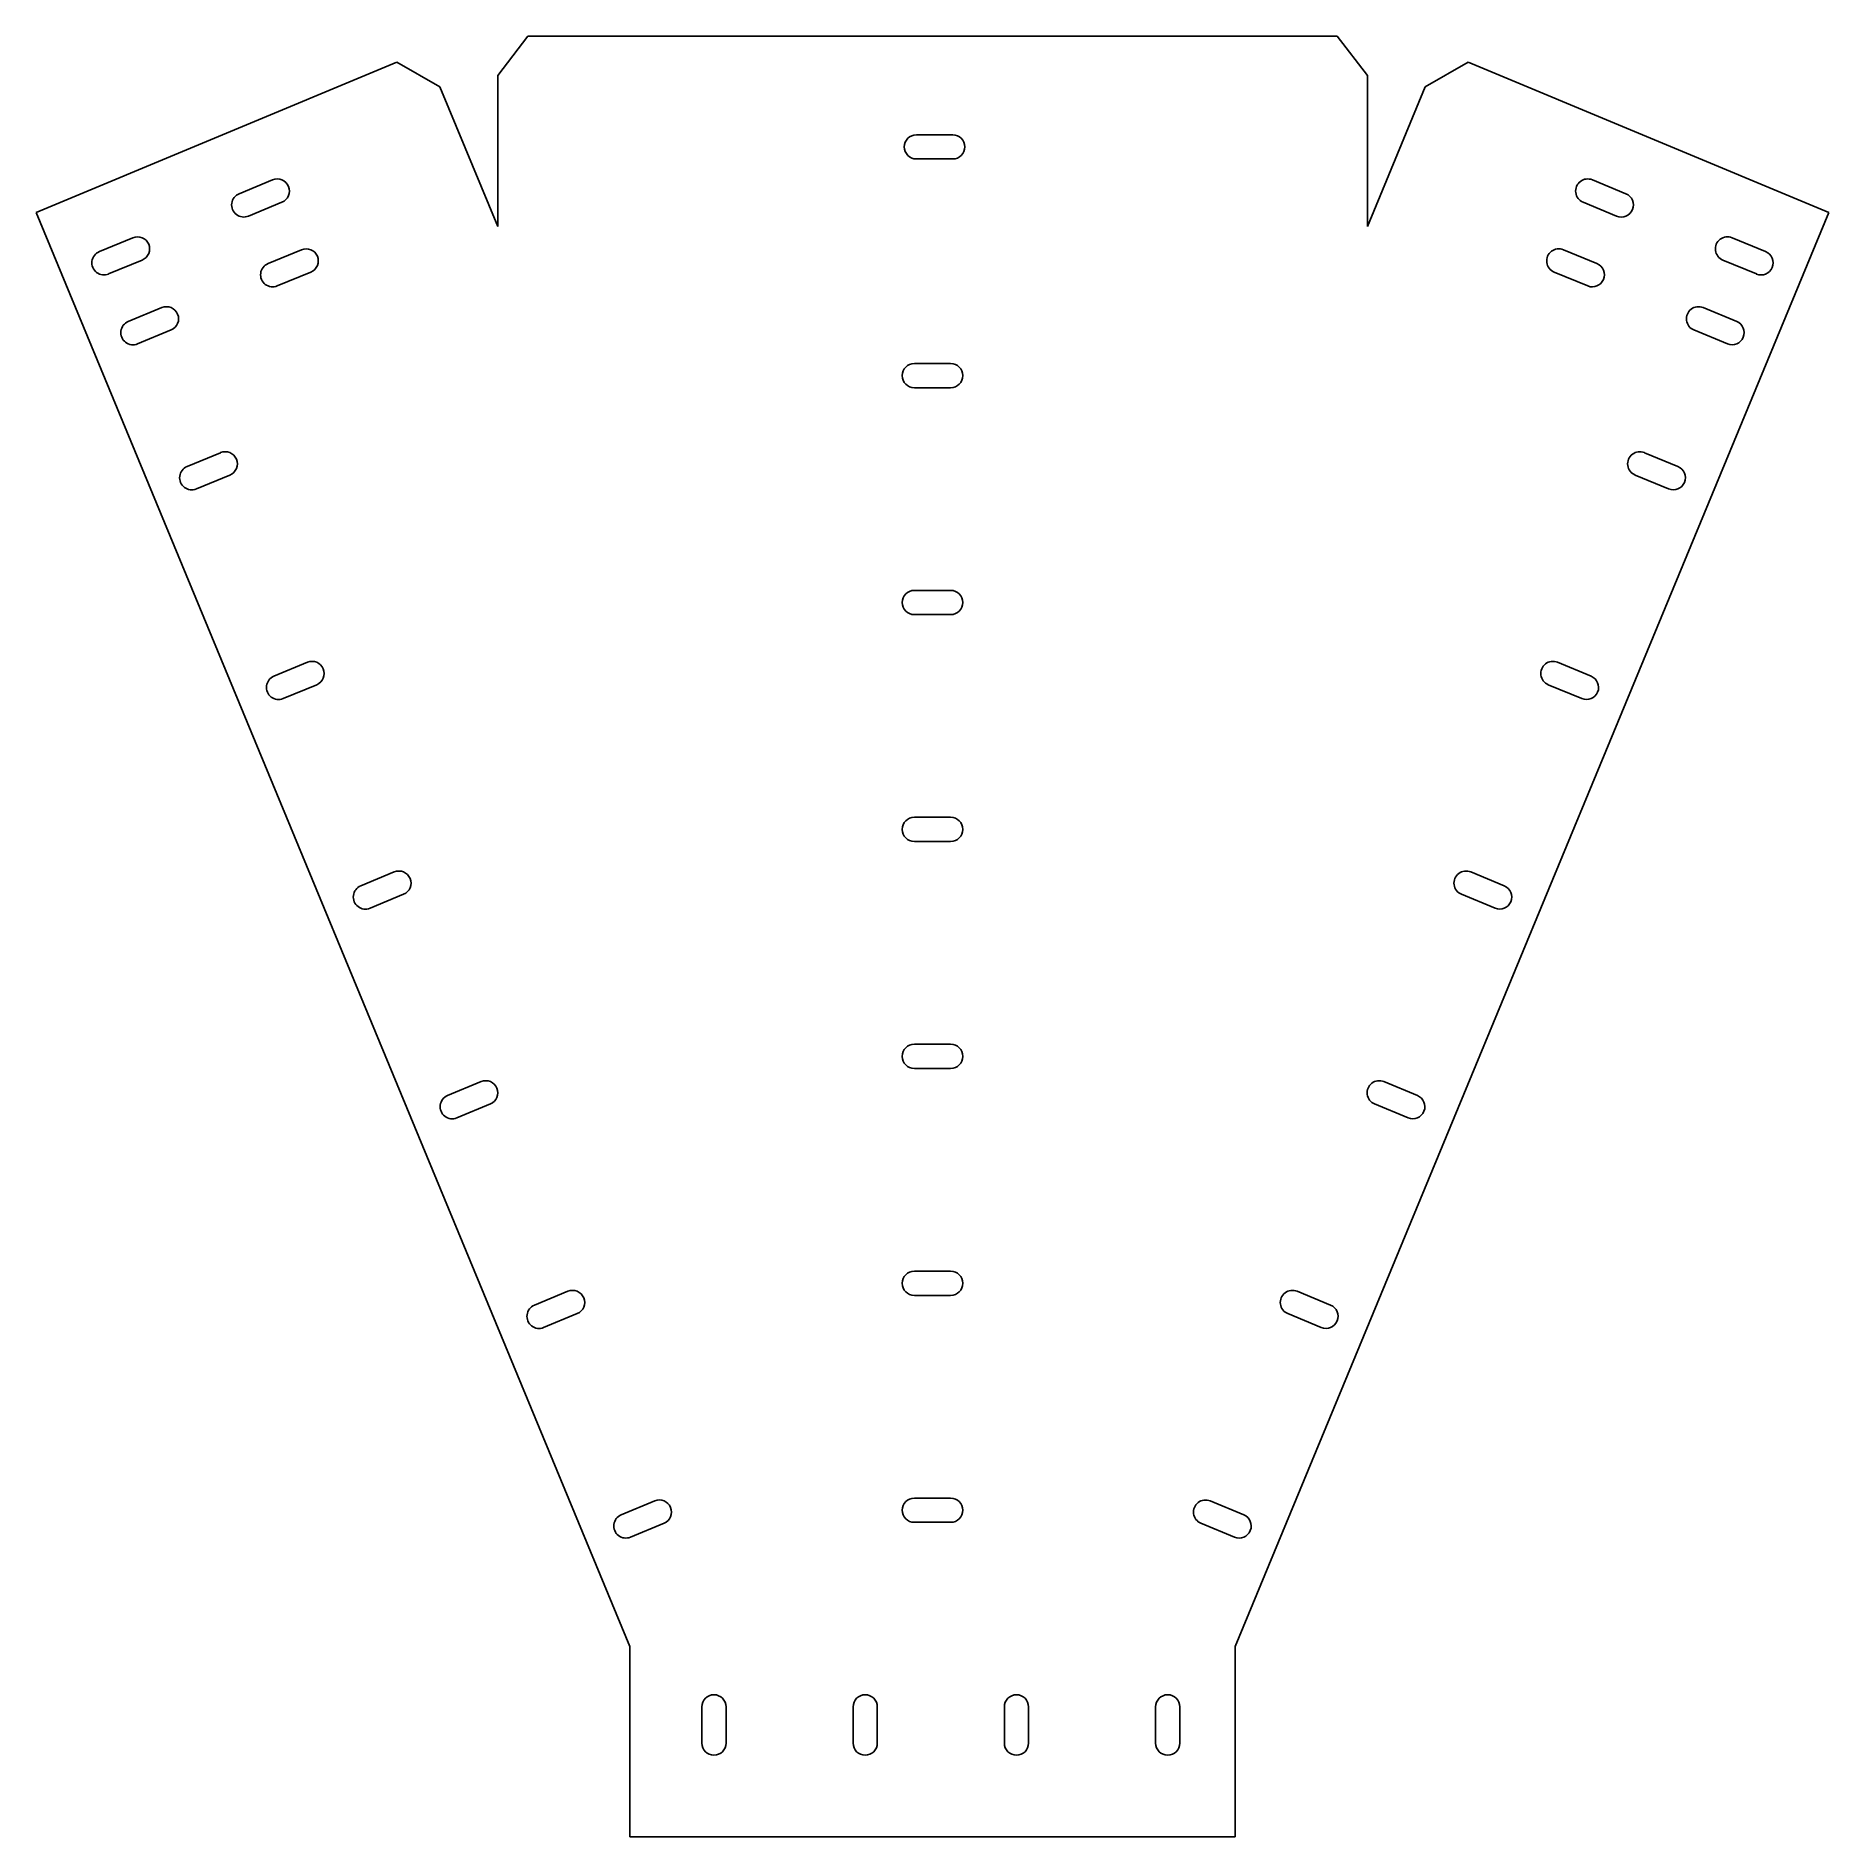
# Model space of a CAD drawing. Header units: millimetres. Extents: x 1121 to 1713, y 70 to 666.
import ezdxf

# ---------------------------------------------------------------- set-up
doc = ezdxf.new("R2010")
doc.units = ezdxf.units.MM
doc.header["$MEASUREMENT"] = 0

msp = doc.modelspace()

# ---------------------------------------------------------------- linework, layer by layer
at = {"color": 1}
for p, q in [((1283.4, 665.6), (1273.4, 652.6)), ((1283.4, 665.6), (1550.85, 665.6)), ((1550.85, 665.6), (1560.85, 652.6)), ((1120.81, 607.32), (1240.06, 656.96)), ((1254.27, 648.8), (1240.06, 656.96)), ((1579.98, 648.8), (1594.19, 656.96)), ((1713.44, 607.32), (1594.19, 656.96)), ((1273.4, 602.6), (1273.4, 652.6)), ((1560.85, 602.6), (1560.85, 652.6)), ((1273.4, 602.6), (1254.26, 648.8)), ((1560.85, 602.6), (1579.99, 648.8)), ((1317.12, 133.37), (1120.81, 607.32)), ((1517.12, 133.37), (1713.44, 607.32)), ((1317.12, 70.37), (1317.12, 133.37)), ((1517.12, 70.37), (1517.12, 133.37)), ((1317.12, 70.37), (1517.12, 70.37))]:
    msp.add_line(p, q, dxfattribs=at)
for points in [[(1423.81, 632.96), (1411.81, 632.96)], [(1411.81, 624.96), (1423.81, 624.96)], [(1199.02, 618.07), (1187.94, 613.47)], [(1635.22, 618.07), (1646.31, 613.47)], [(1191, 606.08), (1202.08, 610.68)], [(1643.25, 606.08), (1632.16, 610.68)], [(1152.83, 598.93), (1141.74, 594.34)], [(1681.42, 598.93), (1692.5, 594.34)], [(1144.8, 586.95), (1155.89, 591.54)], [(1208.59, 594.97), (1197.5, 590.38)], [(1625.66, 594.97), (1636.74, 590.38)], [(1689.44, 586.95), (1678.36, 591.54)], [(1200.56, 582.99), (1211.65, 587.58)], [(1633.68, 582.99), (1622.6, 587.58)], [(1162.4, 575.84), (1151.31, 571.24)], [(1671.85, 575.84), (1682.94, 571.24)], [(1154.37, 563.85), (1165.46, 568.44)], [(1679.88, 563.85), (1668.79, 568.44)], [(1423.12, 557.37), (1411.12, 557.37)], [(1411.12, 549.37), (1423.12, 549.37)], [(1181.82, 527.89), (1170.74, 523.3)], [(1652.42, 527.89), (1663.51, 523.3)], [(1173.8, 515.91), (1184.88, 520.5)], [(1660.45, 515.91), (1649.36, 520.5)], [(1423.12, 482.37), (1411.12, 482.37)], [(1411.12, 474.37), (1423.12, 474.37)], [(1210.52, 458.6), (1199.44, 454.01)], [(1623.72, 458.6), (1634.81, 454.01)], [(1202.5, 446.62), (1213.59, 451.21)], [(1631.75, 446.62), (1620.66, 451.21)], [(1423.12, 407.37), (1411.12, 407.37)], [(1411.12, 399.37), (1423.12, 399.37)], [(1239.23, 389.31), (1228.14, 384.72)], [(1595.02, 389.31), (1606.11, 384.72)], [(1231.2, 377.33), (1242.29, 381.92)], [(1603.05, 377.33), (1591.96, 381.92)], [(1423.12, 332.37), (1411.12, 332.37)], [(1411.12, 324.37), (1423.12, 324.37)], [(1267.93, 320.02), (1256.84, 315.43)], [(1566.32, 320.02), (1577.41, 315.43)], [(1259.9, 308.04), (1270.99, 312.63)], [(1574.35, 308.04), (1563.26, 312.63)], [(1423.12, 257.37), (1411.12, 257.37)], [(1296.63, 250.73), (1285.54, 246.14)], [(1537.62, 250.73), (1548.71, 246.14)], [(1411.12, 249.37), (1423.12, 249.37)], [(1288.6, 238.75), (1299.69, 243.34)], [(1545.64, 238.75), (1534.56, 243.34)], [(1325.33, 181.44), (1314.24, 176.85)], [(1423.12, 182.37), (1411.12, 182.37)], [(1508.92, 181.44), (1520, 176.85)], [(1317.3, 169.46), (1328.39, 174.05)], [(1411.12, 174.37), (1423.12, 174.37)], [(1516.94, 169.46), (1505.86, 174.05)], [(1340.88, 113.38), (1340.88, 101.38)], [(1348.88, 101.38), (1348.88, 113.38)], [(1390.88, 113.38), (1390.88, 101.38)], [(1398.88, 101.38), (1398.88, 113.38)], [(1440.88, 113.38), (1440.88, 101.38)], [(1448.88, 101.38), (1448.88, 113.38)], [(1490.88, 113.38), (1490.88, 101.38)], [(1498.88, 101.38), (1498.88, 113.38)]]:
    msp.add_lwpolyline(points, dxfattribs=at)
for centre, start, end in [((1411.81, 628.96), 90, 270), ((1423.81, 628.96), 270, 90), ((1189.47, 609.78), 112.5, 292.5), ((1200.55, 614.37), 292.5, 112.5), ((1633.69, 614.37), 67.5, 247.5), ((1644.78, 609.78), 247.5, 67.5), ((1154.36, 595.24), 292.5, 112.5), ((1210.12, 591.27), 292.5, 112.5), ((1624.13, 591.27), 67.5, 247.5), ((1679.89, 595.24), 67.5, 247.5), ((1143.27, 590.64), 112.5, 292.5), ((1199.03, 586.68), 112.5, 292.5), ((1635.21, 586.68), 247.5, 67.5), ((1690.97, 590.64), 247.5, 67.5), ((1163.93, 572.14), 292.5, 112.5), ((1670.32, 572.14), 67.5, 247.5), ((1152.84, 567.55), 112.5, 292.5), ((1681.41, 567.55), 247.5, 67.5), ((1411.12, 553.37), 90, 270), ((1423.12, 553.37), 270, 90), ((1183.35, 524.2), 292.5, 112.5), ((1650.89, 524.2), 67.5, 247.5), ((1172.27, 519.61), 112.5, 292.5), ((1661.98, 519.61), 247.5, 67.5), ((1411.12, 478.37), 90, 270), ((1423.12, 478.37), 270, 90), ((1212.05, 454.91), 292.5, 112.5), ((1622.19, 454.91), 67.5, 247.5), ((1200.97, 450.31), 112.5, 292.5), ((1633.28, 450.31), 247.5, 67.5), ((1411.12, 403.37), 90, 270), ((1423.12, 403.37), 270, 90), ((1240.76, 385.62), 292.5, 112.5), ((1593.49, 385.62), 67.5, 247.5), ((1229.67, 381.02), 112.5, 292.5), ((1604.58, 381.02), 247.5, 67.5), ((1411.12, 328.37), 90, 270), ((1423.12, 328.37), 270, 90), ((1269.46, 316.32), 292.5, 112.5), ((1564.79, 316.32), 67.5, 247.5), ((1258.37, 311.73), 112.5, 292.5), ((1575.88, 311.73), 247.5, 67.5), ((1411.12, 253.37), 90, 270), ((1423.12, 253.37), 270, 90), ((1298.16, 247.03), 292.5, 112.5), ((1536.09, 247.03), 67.5, 247.5), ((1287.07, 242.44), 112.5, 292.5), ((1547.17, 242.44), 247.5, 67.5), ((1326.86, 177.74), 292.5, 112.5), ((1411.12, 178.37), 90, 270), ((1423.12, 178.37), 270, 90), ((1507.39, 177.74), 67.5, 247.5), ((1315.77, 173.15), 112.5, 292.5), ((1518.47, 173.15), 247.5, 67.5), ((1344.88, 113.38), 0, 180), ((1394.88, 113.38), 0, 180), ((1444.88, 113.38), 0, 180), ((1494.88, 113.38), 0, 180), ((1344.88, 101.38), 180, 0), ((1394.88, 101.38), 180, 0), ((1444.88, 101.38), 180, 0), ((1494.88, 101.38), 180, 0)]:
    msp.add_arc(centre, 4, start, end, dxfattribs=at)

doc.saveas('drawing.dxf')
